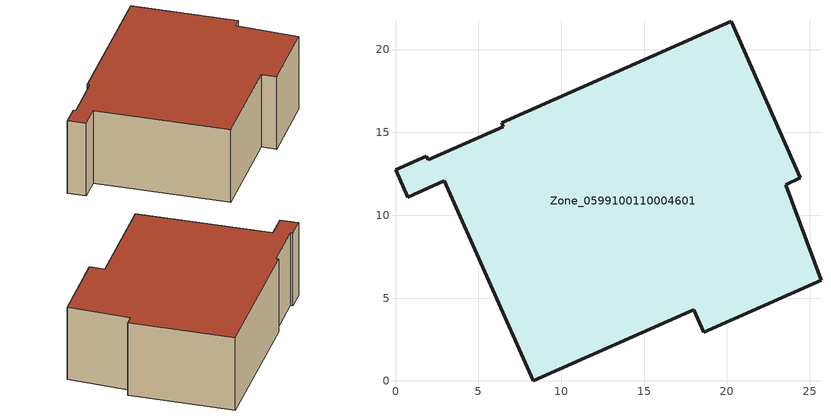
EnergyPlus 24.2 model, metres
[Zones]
Zone_0599100110004601
 floor ground (C_G): 18.62,2.94 18.01,4.3 8.3,0 2.95,12.08 0.73,11.1 0,12.75 1.86,13.58 1.97,13.35 6.49,15.36 6.42,15.6 20.25,21.72 24.44,12.27 23.56,11.86 25.68,6.07 z0
 wall outside (C_F): 0.73,11.1 2.95,12.08 8.3,0 18.01,4.3 18.62,2.94 25.68,6.07 23.56,11.86 24.44,12.27 20.25,21.72 6.42,15.6 6.49,15.36 1.97,13.35 1.86,13.58 0,12.75 0.73,11.1 z0:7.72
 roof outside (C_R): 18.62,2.94 25.68,6.07 23.56,11.86 24.44,12.27 20.25,21.72 6.42,15.6 6.49,15.36 1.97,13.35 1.86,13.58 0,12.75 0.73,11.1 2.95,12.08 8.3,0 18.01,4.3 z7.72
[BUILDING]
Pand.0599100110004601: North Axis=0; Terrain=City; Loads Convergence Tolerance Value=0.04; Temperature Convergence Tolerance Value=0.4; Solar Distribution=FullExterior; Maximum Number of Warmup Days=25; Minimum Number of Warmup Days=1
[Site:Location]
Rotterdam.The.Hague.AP_ZH_NLD Design_Conditions: Latitude=51.96; Longitude=4.45; Time Zone=1; Elevation=-4.5
[SITE:GROUNDTEMPERATURE:BUILDINGSURFACE]
18, 18, 18, 18, 18, 18, 18, 18, 18, 18, 18, 18
[MATERIAL] Thermal Absorptance=0.9; Solar Absorptance=0.7; Visible Absorptance=0.7
Name | Roughness | Thickness | Conductivity | Density | Specific Heat
G.D.2015-2018 | MediumSmooth | 0.15 | 0.0428571 | 540 | 1210
F.D.2015-2018 | Rough | 0.3 | 0.0666667 | 1920 | 840
R.D.2015-2018 | MediumRough | 0.2 | 0.0333333 | 1500 | 1000
[CONSTRUCTION]
C_G: G.D.2015-2018
C_F: F.D.2015-2018
C_R: R.D.2015-2018
[ZONE]
Zone_0599100110004601: Type=1; Multiplier=1; Ceiling Height=Autocalculate; Volume=Autocalculate; Floor Area=autocalculate; Part of Total Floor Area=Yes
[ZONEINFILTRATION:DESIGNFLOWRATE]
Infil_Zone_0599100110004601: Zone or ZoneList or Space or SpaceList=Zone_0599100110004601; Schedule=AlwaysOn; Design Flow Rate Calculation Method=Flow/Area; Flow Rate per Floor Area=0.0021; Constant Term Coefficient=1; Temperature Term Coefficient=0; Velocity Term Coefficient=0; Velocity Squared Term Coefficient=0
[HVACTEMPLATE:ZONE:IDEALLOADSAIRSYSTEM]
Zone_0599100110004601: Maximum Heating Supply Air Temperature=50; Minimum Cooling Supply Air Temperature=13; Maximum Heating Supply Air Humidity Ratio=0.0156; Minimum Cooling Supply Air Humidity Ratio=0.0077; Heating Limit=NoLimit; Cooling Limit=NoLimit; Dehumidification Control Type=ConstantSensibleHeatRatio; Cooling Sensible Heat Ratio=0.7; Dehumidification Setpoint=60; Humidification Control Type=None; Humidification Setpoint=30; Outdoor Air Method=None; Outdoor Air Flow Rate per Person=0.00944; Outdoor Air Flow Rate per Zone Floor Area=0; Outdoor Air Flow Rate per Zone=0; Demand Controlled Ventilation Type=None; Outdoor Air Economizer Type=NoEconomizer; Heat Recovery Type=None; Sensible Heat Recovery Effectiveness=0.7; Latent Heat Recovery Effectiveness=0.65
[ZONECONTROL:THERMOSTAT]
ThermostatControl_Zone_0599100110004601: Zone or ZoneList=Zone_0599100110004601; Control Type Schedule=DualSetpointControlType; Control 1=Thermostat_Zone_0599100110004601; Temperature Difference Between Cutout And Setpoint=0
[THERMOSTATSETPOINT:DUALSETPOINT]
Thermostat_Zone_0599100110004601: Heating Setpoint Temperature Schedule=HeatingSetpoint_Zone_0599100110004601; Cooling Setpoint Temperature Schedule=CoolingSetpoint_Zone_0599100110004601
[SCHEDULE:COMPACT]
HeatingSetpoint_Zone_0599100110004601: Through: 12/31, For: AllDays, Until: 24:00, 21
CoolingSetpoint_Zone_0599100110004601: Through: 12/31, For: AllDays, Until: 24:00, 24
DualSetpointControlType: Through: 12/31, For: AllDays, Until: 24:00, 4
AlwaysOn: Through: 12/31, For: AllDays, Until: 24:00, 1
